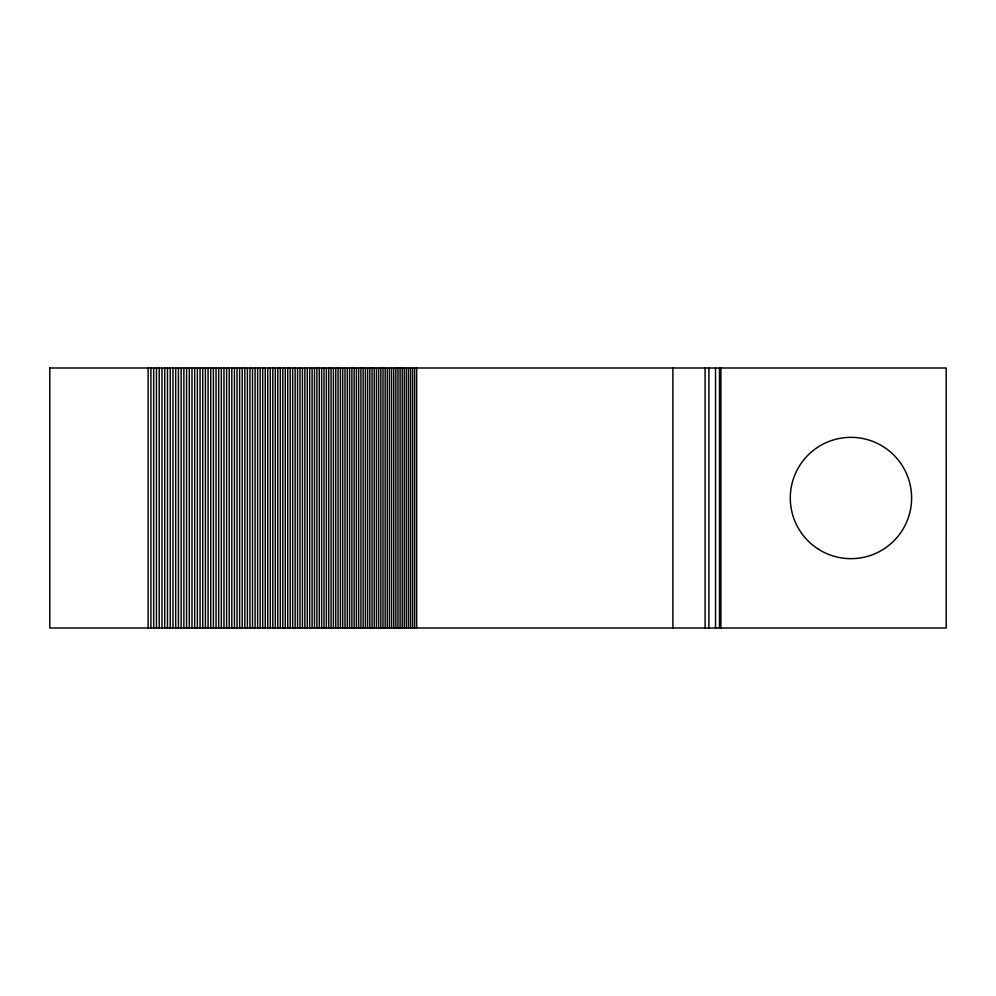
<?xml version="1.0" encoding="UTF-8"?>
<svg xmlns="http://www.w3.org/2000/svg" width="996" height="996" viewBox="0 0 996 996"><rect width="100%" height="100%" fill="white"/><g stroke="black" fill="none" stroke-linecap="round" stroke-linejoin="round"><path stroke-width="1.49" d="M148.118 628.003L148.118 367.997M150.906 628.003L150.906 367.997M153.683 628.003L153.683 367.997M156.447 628.003L156.447 367.997M159.211 628.003L159.211 367.997M161.975 628.003L161.975 367.997M164.726 628.003L164.726 367.997M167.477 628.003L167.477 367.997M170.229 628.003L170.229 367.997M172.968 628.003L172.968 367.997M175.694 628.003L175.694 367.997M178.433 628.003L178.433 367.997M181.148 628.003L181.148 367.997M183.874 628.003L183.874 367.997M186.576 628.003L186.576 367.997M189.29 628.003L189.29 367.997M191.991 628.003L191.991 367.997M194.681 628.003L194.681 367.997M197.37 628.003L197.37 367.997M200.059 628.003L200.059 367.997M202.736 628.003L202.736 367.997M205.413 628.003L205.413 367.997M208.077 628.003L208.077 367.997M210.741 628.003L210.741 367.997M213.393 628.003L213.393 367.997M216.045 628.003L216.045 367.997M218.684 628.003L218.684 367.997M221.324 628.003L221.324 367.997M223.963 628.003L223.963 367.997M226.59 628.003L226.59 367.997M229.205 628.003L229.205 367.997M231.819 628.003L231.819 367.997M234.434 628.003L234.434 367.997M237.036 628.003L237.036 367.997M239.625 628.003L239.625 367.997M242.215 628.003L242.215 367.997M244.804 628.003L244.804 367.997M247.382 628.003L247.382 367.997M249.946 628.003L249.946 367.997M252.511 628.003L252.511 367.997M255.076 628.003L255.076 367.997M257.628 628.003L257.628 367.997M260.168 628.003L260.168 367.997M262.707 628.003L262.707 367.997M265.235 628.003L265.235 367.997M267.762 628.003L267.762 367.997M270.29 628.003L270.29 367.997M272.804 628.003L272.804 367.997M275.307 628.003L275.307 367.997M277.809 628.003L277.809 367.997M280.299 628.003L280.299 367.997M282.789 628.003L282.789 367.997M285.267 628.003L285.267 367.997M287.744 628.003L287.744 367.997M290.209 628.003L290.209 367.997M292.662 628.003L292.662 367.997M295.115 628.003L295.115 367.997M297.567 628.003L297.567 367.997M300.008 628.003L300.008 367.997M302.435 628.003L302.435 367.997M304.863 628.003L304.863 367.997M307.278 628.003L307.278 367.997M309.694 628.003L309.694 367.997M312.097 628.003L312.097 367.997M314.487 628.003L314.487 367.997M316.877 628.003L316.877 367.997M319.268 628.003L319.268 367.997M321.646 628.003L321.646 367.997M324.011 628.003L324.011 367.997M326.377 628.003L326.377 367.997M328.73 628.003L328.73 367.997M331.07 628.003L331.07 367.997M333.411 628.003L333.411 367.997M335.752 628.003L335.752 367.997M338.067 628.003L338.067 367.997M340.395 628.003L340.395 367.997M342.699 628.003L342.699 367.997M345.002 628.003L345.002 367.997M347.305 628.003L347.305 367.997M349.584 628.003L349.584 367.997M351.874 628.003L351.874 367.997M354.14 628.003L354.14 367.997M356.406 628.003L356.406 367.997M358.672 628.003L358.672 367.997M360.913 628.003L360.913 367.997M363.154 628.003L363.154 367.997M365.395 628.003L365.395 367.997M367.624 628.003L367.624 367.997M369.84 628.003L369.84 367.997M372.056 628.003L372.056 367.997M374.259 628.003L374.259 367.997M376.451 628.003L376.451 367.997M378.642 628.003L378.642 367.997M380.821 628.003L380.821 367.997M382.999 628.003L382.999 367.997M385.166 628.003L385.166 367.997M387.32 628.003L387.32 367.997M389.461 628.003L389.461 367.997M391.602 628.003L391.602 367.997M393.744 628.003L393.744 367.997M395.86 628.003L395.86 367.997M397.977 628.003L397.977 367.997M400.093 628.003L400.093 367.997M402.197 628.003L402.197 367.997M404.289 628.003L404.289 367.997M406.368 628.003L406.368 367.997M408.447 628.003L408.447 367.997M410.514 628.003L410.514 367.997M412.568 628.003L412.568 367.997M414.622 628.003L414.622 367.997M416.664 628.003L416.664 367.997M672.898 628.003L672.898 367.997M705.093 628.003L705.093 367.997M708.903 628.003L708.903 367.997M715.526 628.003L715.526 367.997M719.486 628.003L719.486 367.997M720.88 628.003L720.88 367.997M49.8 367.997L49.8 628.003L946.2 628.003L946.188 367.997L49.8 367.997M818.575 549.306A60.669 60.669 0 0 0 911.564 500.378A60.669 60.669 0 0 0 822.696 444.316A60.669 60.669 0 0 0 818.575 549.306"/></g></svg>
